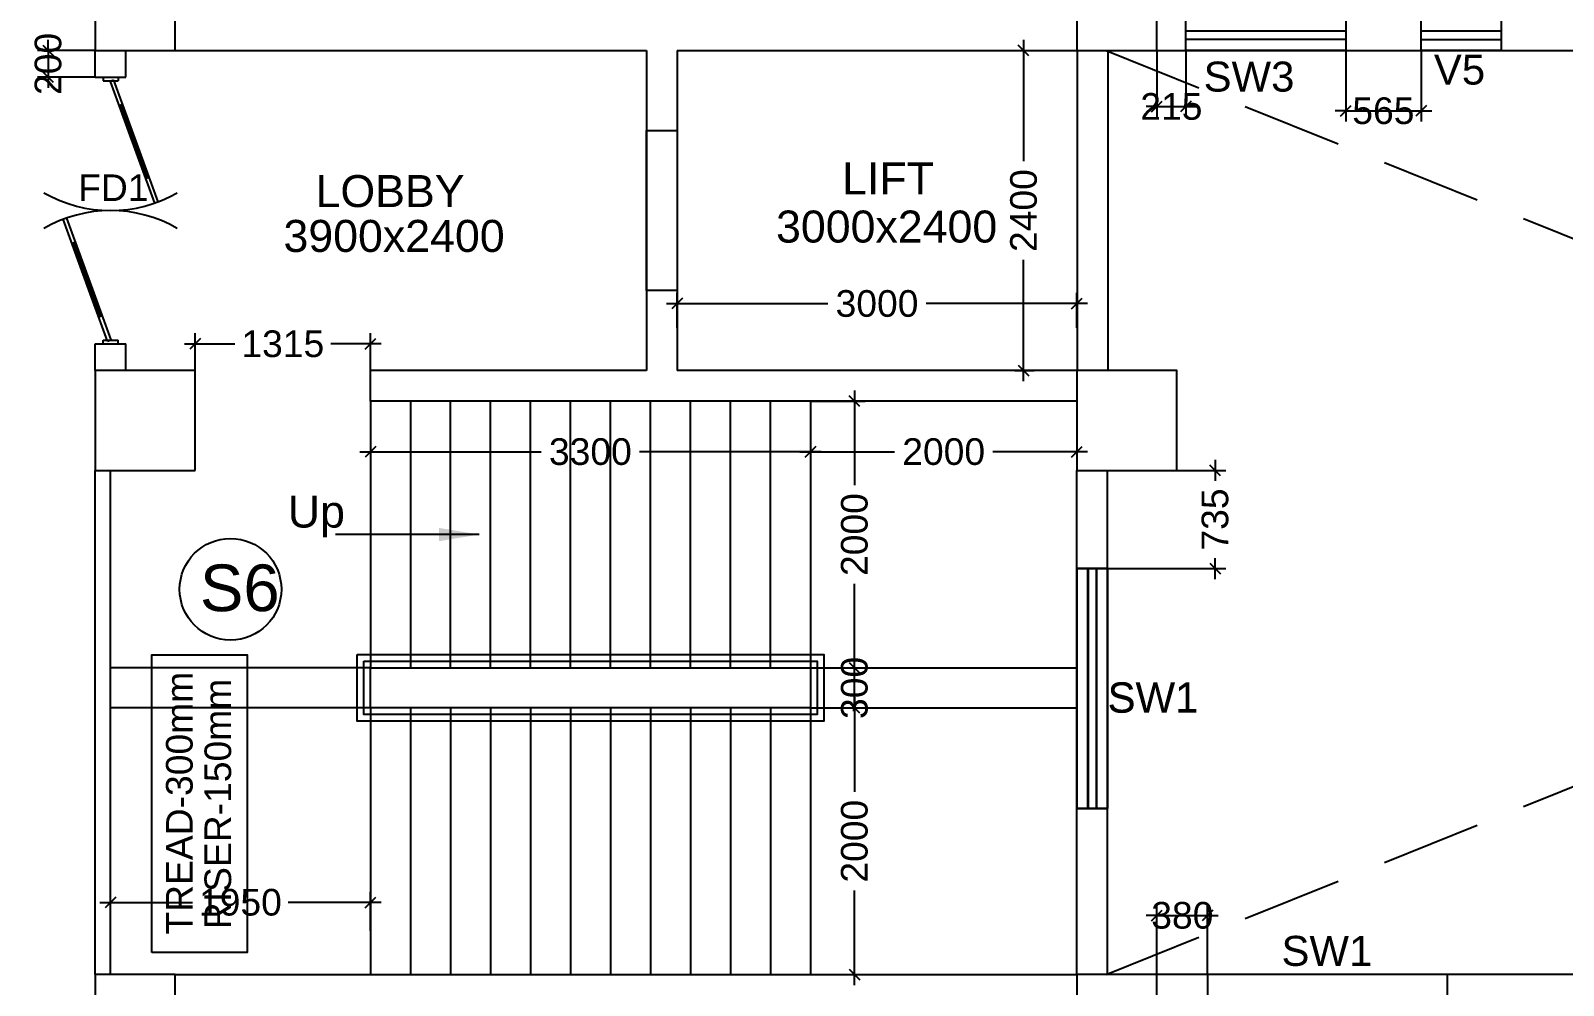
# Model space of a CAD drawing. Extents: x 7897917 to 8423973, y -6487334 to -6173396.
# Drawn here: x 7997270 to 8008766, y -6399491 to -6392330 of the extents above; entities that cross this region are included whole.
import ezdxf
from ezdxf.enums import TextEntityAlignment as Align

# ---------------------------------------------------------------- set-up
doc = ezdxf.new("R2010")
doc.units = 0
doc.header["$LTSCALE"] = 600
doc.header["$MEASUREMENT"] = 0
doc.header["$PDMODE"] = 35
doc.linetypes.add('HIDDEN2', pattern=[0.1875, 0.125, -0.0625])
doc.layers.get('0').update_dxf_attribs({"linetype": 'CONTINUOUS'})
doc.layers.get('Defpoints').update_dxf_attribs({"linetype": 'CONTINUOUS'})
for name, color, linetype in [('DOOR', 32, 'CONTINUOUS'), ('Duct', 8, 'CONTINUOUS'), ('Fire Door', 10, 'CONTINUOUS'), ('joinery', 7, 'CONTINUOUS'), ('LA-column', 3, 'CONTINUOUS'), ('Railing', 21, 'CONTINUOUS'), ('Room Dim', 1, 'CONTINUOUS'), ('Stairscase', 7, 'CONTINUOUS'), ('STEPS', 7, 'CONTINUOUS'), ('TEXT', 6, 'CONTINUOUS'), ('Walls', 7, 'CONTINUOUS'), ('WIN', 151, 'CONTINUOUS'), ('Working Dim', 5, 'CONTINUOUS')]:
    doc.layers.add(name, color=color, linetype=linetype)
doc.styles.add('ari', font='arial.ttf')
doc.styles.add('ARIAL', font='arial.ttf')
doc.dimstyles.new('int. dim', dxfattribs={"dimtxt": 450, "dimasz": 80, "dimexe": 80, "dimexo": 0, "dimgap": 70, "dimtad": 0, "dimdec": 0, "dimzin": 12, "dimdsep": 46, "dimtxsty": 'ari', "dimblk": 'OBLIQUE', "dimcen": 2, "dimdle": 80, "dimclrd": 256, "dimclre": 256, "dimclrt": 6, "dimadec": 0, "dimazin": 0, "dimtfac": 1, "dimtdec": 0, "dimtix": 1, "dimtmove": 2, "dimatfit": 3, "dimfxl": 1, "dimtolj": 1, "dimtzin": 0, "dimlwd": -1, "dimlwe": -1, "dimarcsym": 0})

# ---------------------------------------------------------------- blocks, each defined once
blk = doc.blocks.new('A$C15456D16')
at = {"layer": 'Fire Door'}
for p, q in [((979, 23), (65, 355)), ((979, 23), (65, 355)), ((979, 23), (65, 355)), ((969, -4), (56, 329)), ((969, -4), (56, 329)), ((969, -4), (56, 329)), ((248, 289), (238, 262)), ((248, 289), (238, 262)), ((248, 289), (238, 262)), ((791, 76), (243, 276)), ((791, 76), (243, 276)), ((791, 76), (243, 276)), ((-1000, 56), (-972, 56)), ((-1000, -56), (-1000, 56)), ((-1000, 56), (-972, 56)), ((-1000, -56), (-1000, 56)), ((-1000, 56), (-972, 56)), ((-1000, -56), (-1000, 56)), ((-979, -23), (-969, 4)), ((-979, -23), (-969, 4)), ((-979, -23), (-969, 4)), ((-972, -56), (-972, 56)), ((-972, -56), (-972, 56)), ((-972, -56), (-972, 56)), ((-969, 4), (-56, -329)), ((-969, 4), (-56, -329)), ((-969, 4), (-56, -329)), ((796, 89), (786, 63)), ((796, 89), (786, 63)), ((796, 89), (786, 63)), ((979, 23), (969, -4)), ((979, 23), (969, -4)), ((979, 23), (969, -4)), ((1000, 56), (972, 56)), ((972, -56), (972, 56)), ((1000, 56), (972, 56)), ((972, -56), (972, 56)), ((1000, 56), (972, 56)), ((972, -56), (972, 56)), ((1000, -56), (1000, 56)), ((1000, -56), (1000, 56)), ((1000, -56), (1000, 56)), ((-1000, -56), (-972, -56)), ((-1000, -56), (-972, -56)), ((-1000, -56), (-972, -56)), ((-979, -23), (-65, -355)), ((-979, -23), (-65, -355)), ((-979, -23), (-65, -355)), ((-796, -89), (-786, -63)), ((-796, -89), (-786, -63)), ((-796, -89), (-786, -63)), ((-791, -76), (-243, -276)), ((-791, -76), (-243, -276)), ((-791, -76), (-243, -276)), ((1000, -56), (972, -56)), ((1000, -56), (972, -56)), ((1000, -56), (972, -56)), ((-238, -262), (-248, -289)), ((-238, -262), (-248, -289)), ((-238, -262), (-248, -289))]:
    blk.add_line(p, q, dxfattribs=at)
at = {"layer": 'Fire Door', "extrusion": (0, 0, -1)}
for centre, major_axis, start_param, end_param in [((-1000, 0), (-1000, 0), 2.617886, 3.665084), ((-1000, 0), (-1000, 0), 2.617886, 3.665084), ((-1000, 0), (-1000, 0), 2.617886, 3.665084), ((1000, 0), (1000, 0), 2.618102, 3.665299), ((1000, 0), (1000, 0), 2.618102, 3.665299), ((1000, 0), (1000, 0), 2.618102, 3.665299)]:
    blk.add_ellipse(centre, major_axis=major_axis, ratio=1, start_param=start_param, end_param=end_param, dxfattribs=at)
blk = doc.blocks.new('_Oblique')
at = {"color": 0, "linetype": 'ByBlock', "lineweight": -2}
blk.add_line((-0.5, -0.5), (0.5, 0.5), dxfattribs=at)
blk = doc.blocks.new('*D807')
at = {"layer": 'Defpoints', "color": 0, "transparency": 16777216}
for p in [(8005118, -6394378), (8002118, -6394560, 2), (8005118, -6394560, 2)]:
    blk.add_point(p, dxfattribs=at)
at = {"layer": 'Working Dim', "transparency": 16777216}
for p, q in [((8002118, -6394560), (8002118, -6394298)), ((8005118, -6394560), (8005118, -6394298)), ((8002038, -6394378), (8003250, -6394378)), ((8005198, -6394378), (8003986, -6394378))]:
    blk.add_line(p, q, dxfattribs=at)
at = {"layer": 'Working Dim', "transparency": 16777216, "xscale": 80, "yscale": 80, "zscale": 80, "rotation": 180}
blk.add_blockref('_Oblique', (8002118, -6394378), dxfattribs=at)
at = {"layer": 'Working Dim', "transparency": 16777216, "xscale": 80, "yscale": 80, "zscale": 80}
blk.add_blockref('_Oblique', (8005118, -6394378), dxfattribs=at)
at = {"layer": 'Working Dim', "color": 6, "transparency": 16777216, "insert": (8003618, -6394378), "char_height": 200, "attachment_point": 5, "style": 'ari'}
blk.add_mtext('\\A1;3000', dxfattribs=at)
blk = doc.blocks.new('*D846')
at = {"layer": 'Defpoints', "color": 0, "transparency": 16777216}
for p in [(8004598, -6392480, 2), (8004718, -6392480), (8004651, -6394880, 5)]:
    blk.add_point(p, dxfattribs=at)
at = {"layer": 'Working Dim', "transparency": 16777216}
for p, q in [((8004718, -6392400), (8004718, -6393310)), ((8004598, -6392480), (8004798, -6392480)), ((8004718, -6394960), (8004718, -6394050)), ((8004651, -6394880), (8004798, -6394880))]:
    blk.add_line(p, q, dxfattribs=at)
at = {"layer": 'Working Dim', "transparency": 16777216, "xscale": 80, "yscale": 80, "zscale": 80}
for p, rotation in [((8004718, -6392480), 90), ((8004718, -6394880), 270)]:
    blk.add_blockref('_Oblique', p, dxfattribs=dict(at, rotation=rotation))
at = {"layer": 'Working Dim', "color": 6, "transparency": 16777216, "insert": (8004718, -6393680), "char_height": 200, "attachment_point": 5, "rotation": 90, "style": 'ari'}
blk.add_mtext('\\A1;2400', dxfattribs=at)
blk = doc.blocks.new('*D897')
at = {"layer": 'Defpoints', "color": 0, "transparency": 16777216}
for p in [(8003118, -6395394, 13), (8005118, -6395394, 15), (8005118, -6395489)]:
    blk.add_point(p, dxfattribs=at)
at = {"layer": 'Working Dim', "transparency": 16777216}
for p, q in [((8003118, -6395394), (8003118, -6395569)), ((8005118, -6395394), (8005118, -6395569)), ((8003038, -6395489), (8003748, -6395489)), ((8005198, -6395489), (8004488, -6395489))]:
    blk.add_line(p, q, dxfattribs=at)
at = {"layer": 'Working Dim', "transparency": 16777216, "xscale": 80, "yscale": 80, "zscale": 80, "rotation": 180}
blk.add_blockref('_Oblique', (8003118, -6395489), dxfattribs=at)
at = {"layer": 'Working Dim', "transparency": 16777216, "xscale": 80, "yscale": 80, "zscale": 80}
blk.add_blockref('_Oblique', (8005118, -6395489), dxfattribs=at)
at = {"layer": 'Working Dim', "color": 6, "transparency": 16777216, "insert": (8004118, -6395489), "char_height": 200, "attachment_point": 5, "style": 'ari'}
blk.add_mtext('\\A1;2000', dxfattribs=at)
blk = doc.blocks.new('*D898')
at = {"layer": 'Defpoints', "color": 0, "transparency": 16777216}
for p in [(7999818, -6395394, 13), (8003118, -6395394), (7999818, -6395489)]:
    blk.add_point(p, dxfattribs=at)
at = {"layer": 'Working Dim', "transparency": 16777216}
for p, q in [((7999818, -6395394), (7999818, -6395569)), ((8003118, -6395394), (8003118, -6395569)), ((7999738, -6395489), (8001100, -6395489)), ((8003198, -6395489), (8001836, -6395489))]:
    blk.add_line(p, q, dxfattribs=at)
at = {"layer": 'Working Dim', "transparency": 16777216, "xscale": 80, "yscale": 80, "zscale": 80, "rotation": 180}
blk.add_blockref('_Oblique', (7999818, -6395489), dxfattribs=at)
at = {"layer": 'Working Dim', "transparency": 16777216, "xscale": 80, "yscale": 80, "zscale": 80}
blk.add_blockref('_Oblique', (8003118, -6395489), dxfattribs=at)
at = {"layer": 'Working Dim', "color": 6, "transparency": 16777216, "insert": (8001468, -6395489), "char_height": 200, "attachment_point": 5, "style": 'ari'}
blk.add_mtext('\\A1;3300', dxfattribs=at)
blk = doc.blocks.new('*D899')
at = {"layer": 'Defpoints', "color": 0, "transparency": 16777216}
for p in [(7997869, -6398869), (7997869, -6399082, 17), (7999818, -6399082, 17)]:
    blk.add_point(p, dxfattribs=at)
at = {"layer": 'Working Dim', "transparency": 16777216}
for p, q in [((7997869, -6399082), (7997869, -6398789)), ((7999818, -6399082), (7999818, -6398789)), ((7997789, -6398869), (7998484, -6398869)), ((7999898, -6398869), (7999202, -6398869))]:
    blk.add_line(p, q, dxfattribs=at)
at = {"layer": 'Working Dim', "transparency": 16777216, "xscale": 80, "yscale": 80, "zscale": 80, "rotation": 180}
blk.add_blockref('_Oblique', (7997869, -6398869), dxfattribs=at)
at = {"layer": 'Working Dim', "transparency": 16777216, "xscale": 80, "yscale": 80, "zscale": 80}
blk.add_blockref('_Oblique', (7999818, -6398869), dxfattribs=at)
at = {"layer": 'Working Dim', "color": 6, "transparency": 16777216, "insert": (7998843, -6398869), "char_height": 200, "attachment_point": 5, "style": 'ari'}
blk.add_mtext('\\A1;1950', dxfattribs=at)
blk = doc.blocks.new('*D900')
at = {"layer": 'Defpoints', "color": 0, "transparency": 16777216}
for p in [(8003118, -6395110, 5), (8003449, -6395110), (8003118, -6397110, 13)]:
    blk.add_point(p, dxfattribs=at)
at = {"layer": 'Working Dim', "transparency": 16777216}
for p, q in [((8003118, -6395110), (8003529, -6395110)), ((8003449, -6395030), (8003449, -6395740)), ((8003449, -6397190), (8003449, -6396480)), ((8003118, -6397110), (8003529, -6397110))]:
    blk.add_line(p, q, dxfattribs=at)
at = {"layer": 'Working Dim', "transparency": 16777216, "xscale": 80, "yscale": 80, "zscale": 80}
for p, rotation in [((8003449, -6395110), 90), ((8003449, -6397110), 270)]:
    blk.add_blockref('_Oblique', p, dxfattribs=dict(at, rotation=rotation))
at = {"layer": 'Working Dim', "color": 6, "transparency": 16777216, "insert": (8003449, -6396110), "char_height": 200, "attachment_point": 5, "rotation": 90, "style": 'ari'}
blk.add_mtext('\\A1;2000', dxfattribs=at)
blk = doc.blocks.new('*D901')
at = {"layer": 'Defpoints', "color": 0, "transparency": 16777216}
for p in [(8003118, -6397410, 13), (8003118, -6399410, 17), (8003449, -6399410)]:
    blk.add_point(p, dxfattribs=at)
at = {"layer": 'Working Dim', "transparency": 16777216}
for p, q in [((8003118, -6397410), (8003529, -6397410)), ((8003449, -6397330), (8003449, -6398040)), ((8003449, -6399490), (8003449, -6398780)), ((8003118, -6399410), (8003529, -6399410))]:
    blk.add_line(p, q, dxfattribs=at)
at = {"layer": 'Working Dim', "transparency": 16777216, "xscale": 80, "yscale": 80, "zscale": 80}
for p, rotation in [((8003449, -6397410), 90), ((8003449, -6399410), 270)]:
    blk.add_blockref('_Oblique', p, dxfattribs=dict(at, rotation=rotation))
at = {"layer": 'Working Dim', "color": 6, "transparency": 16777216, "insert": (8003449, -6398410), "char_height": 200, "attachment_point": 5, "rotation": 90, "style": 'ari'}
blk.add_mtext('\\A1;2000', dxfattribs=at)
blk = doc.blocks.new('*D913')
at = {"layer": 'Defpoints', "color": 0, "transparency": 16777216}
for p in [(8003118, -6397110), (8003449, -6397110), (8003118, -6397410)]:
    blk.add_point(p, dxfattribs=at)
at = {"layer": 'Working Dim', "transparency": 16777216}
for p, q in [((8003449, -6397110), (8003449, -6397030)), ((8003118, -6397110), (8003529, -6397110)), ((8003449, -6397410), (8003449, -6397110)), ((8003118, -6397410), (8003529, -6397410)), ((8003449, -6397410), (8003449, -6397490))]:
    blk.add_line(p, q, dxfattribs=at)
at = {"layer": 'Working Dim', "transparency": 16777216, "xscale": 80, "yscale": 80, "zscale": 80}
for p, rotation in [((8003449, -6397110), 270), ((8003449, -6397410), 90)]:
    blk.add_blockref('_Oblique', p, dxfattribs=dict(at, rotation=rotation))
at = {"layer": 'Working Dim', "color": 6, "transparency": 16777216, "insert": (8003449, -6397260), "char_height": 200, "attachment_point": 5, "rotation": 90, "style": 'ari'}
blk.add_mtext('\\A1;300', dxfattribs=at)
blk = doc.blocks.new('*D1055')
at = {"layer": 'Defpoints', "color": 0, "transparency": 16777216}
for p in [(8005348, -6395630), (8005348, -6396365), (8006154, -6396365)]:
    blk.add_point(p, dxfattribs=at)
at = {"layer": 'Working Dim', "transparency": 16777216}
for p, q in [((8006154, -6395550), (8006154, -6395706)), ((8005348, -6395630), (8006234, -6395630)), ((8005348, -6396365), (8006234, -6396365)), ((8006154, -6396445), (8006154, -6396288))]:
    blk.add_line(p, q, dxfattribs=at)
at = {"layer": 'Working Dim', "transparency": 16777216, "xscale": 80, "yscale": 80, "zscale": 80}
for p, rotation in [((8006154, -6395630), 90), ((8006154, -6396365), 270)]:
    blk.add_blockref('_Oblique', p, dxfattribs=dict(at, rotation=rotation))
at = {"layer": 'Working Dim', "color": 6, "transparency": 16777216, "insert": (8006154, -6395997), "char_height": 200, "attachment_point": 5, "rotation": 90, "style": 'ari'}
blk.add_mtext('\\A1;735', dxfattribs=at)
blk = doc.blocks.new('*D1056')
at = {"layer": 'Defpoints', "color": 0, "transparency": 16777216}
for p in [(7999818, -6394680), (7998504, -6394880, 3), (7999818, -6394880, 2)]:
    blk.add_point(p, dxfattribs=at)
at = {"layer": 'Working Dim', "transparency": 16777216}
for p, q in [((7998504, -6394880), (7998504, -6394600)), ((7999818, -6394880), (7999818, -6394600)), ((7998424, -6394680), (7998801, -6394680)), ((7999898, -6394680), (7999521, -6394680))]:
    blk.add_line(p, q, dxfattribs=at)
at = {"layer": 'Working Dim', "transparency": 16777216, "xscale": 80, "yscale": 80, "zscale": 80, "rotation": 180}
blk.add_blockref('_Oblique', (7998504, -6394680), dxfattribs=at)
at = {"layer": 'Working Dim', "transparency": 16777216, "xscale": 80, "yscale": 80, "zscale": 80}
blk.add_blockref('_Oblique', (7999818, -6394680), dxfattribs=at)
at = {"layer": 'Working Dim', "color": 6, "transparency": 16777216, "insert": (7999161, -6394680), "char_height": 200, "attachment_point": 5, "style": 'ari'}
blk.add_mtext('\\A1;1315', dxfattribs=at)
blk = doc.blocks.new('*D1057')
at = {"layer": 'Defpoints', "color": 0, "transparency": 16777216}
for p in [(7997754, -6392480), (7997401, -6392680), (7997754, -6392680)]:
    blk.add_point(p, dxfattribs=at)
at = {"layer": 'Working Dim', "transparency": 16777216}
for p, q in [((7997401, -6392480), (7997401, -6392400)), ((7997754, -6392480), (7997321, -6392480)), ((7997401, -6392480), (7997401, -6392680)), ((7997754, -6392680), (7997321, -6392680)), ((7997401, -6392680), (7997401, -6392760))]:
    blk.add_line(p, q, dxfattribs=at)
at = {"layer": 'Working Dim', "transparency": 16777216, "xscale": 80, "yscale": 80, "zscale": 80}
for p, rotation in [((7997401, -6392480), 270), ((7997401, -6392680), 90)]:
    blk.add_blockref('_Oblique', p, dxfattribs=dict(at, rotation=rotation))
at = {"layer": 'Working Dim', "color": 6, "transparency": 16777216, "insert": (7997401, -6392580), "char_height": 200, "attachment_point": 5, "rotation": 90, "style": 'ari'}
blk.add_mtext('\\A1;200', dxfattribs=at)
blk = doc.blocks.new('*D1065')
at = {"layer": 'Defpoints', "color": 0, "transparency": 16777216}
for p in [(8006098, -6398967), (8005718, -6399410), (8006098, -6399410)]:
    blk.add_point(p, dxfattribs=at)
at = {"layer": 'Working Dim', "transparency": 16777216}
for p, q in [((8005718, -6399410), (8005718, -6398887)), ((8006098, -6399410), (8006098, -6398887)), ((8005718, -6398967), (8005638, -6398967)), ((8005718, -6398967), (8006098, -6398967)), ((8006098, -6398967), (8006178, -6398967))]:
    blk.add_line(p, q, dxfattribs=at)
at = {"layer": 'Working Dim', "transparency": 16777216, "xscale": 80, "yscale": 80, "zscale": 80}
blk.add_blockref('_Oblique', (8005718, -6398967), dxfattribs=at)
at = {"layer": 'Working Dim', "transparency": 16777216, "xscale": 80, "yscale": 80, "zscale": 80, "rotation": 180}
blk.add_blockref('_Oblique', (8006098, -6398967), dxfattribs=at)
at = {"layer": 'Working Dim', "color": 6, "transparency": 16777216, "insert": (8005908, -6398967), "char_height": 200, "attachment_point": 5, "style": 'ari'}
blk.add_mtext('\\A1;380', dxfattribs=at)
blk = doc.blocks.new('*D1072')
at = {"layer": 'Defpoints', "color": 0, "transparency": 16777216}
for p in [(8005718, -6392480), (8005934, -6392480), (8005934, -6392900)]:
    blk.add_point(p, dxfattribs=at)
at = {"layer": 'Working Dim', "transparency": 16777216}
for p, q in [((8005718, -6392480), (8005718, -6392980)), ((8005934, -6392480), (8005934, -6392980)), ((8005718, -6392900), (8005638, -6392900)), ((8005718, -6392900), (8005934, -6392900)), ((8005934, -6392900), (8006014, -6392900))]:
    blk.add_line(p, q, dxfattribs=at)
at = {"layer": 'Working Dim', "transparency": 16777216, "xscale": 80, "yscale": 80, "zscale": 80}
blk.add_blockref('_Oblique', (8005718, -6392900), dxfattribs=at)
at = {"layer": 'Working Dim', "transparency": 16777216, "xscale": 80, "yscale": 80, "zscale": 80, "rotation": 180}
blk.add_blockref('_Oblique', (8005934, -6392900), dxfattribs=at)
at = {"layer": 'Working Dim', "color": 6, "transparency": 16777216, "insert": (8005826, -6392900), "char_height": 200, "attachment_point": 5, "style": 'ari'}
blk.add_mtext('\\A1;215', dxfattribs=at)
blk = doc.blocks.new('*D1073')
at = {"layer": 'Defpoints', "color": 0, "transparency": 16777216}
for p in [(8007134, -6392479), (8007699, -6392479), (8007699, -6392932)]:
    blk.add_point(p, dxfattribs=at)
at = {"layer": 'Working Dim', "transparency": 16777216}
for p, q in [((8007134, -6392479), (8007134, -6393012)), ((8007699, -6392479), (8007699, -6393012)), ((8007134, -6392932), (8007054, -6392932)), ((8007134, -6392932), (8007699, -6392932)), ((8007699, -6392932), (8007779, -6392932))]:
    blk.add_line(p, q, dxfattribs=at)
at = {"layer": 'Working Dim', "transparency": 16777216, "xscale": 80, "yscale": 80, "zscale": 80}
blk.add_blockref('_Oblique', (8007134, -6392932), dxfattribs=at)
at = {"layer": 'Working Dim', "transparency": 16777216, "xscale": 80, "yscale": 80, "zscale": 80, "rotation": 180}
blk.add_blockref('_Oblique', (8007699, -6392932), dxfattribs=at)
at = {"layer": 'Working Dim', "color": 6, "transparency": 16777216, "insert": (8007416, -6392932), "char_height": 200, "attachment_point": 5, "style": 'ari'}
blk.add_mtext('\\A1;565', dxfattribs=at)

msp = doc.modelspace()

# ---------------------------------------------------------------- linework, layer by layer
at = {"color": 3}
msp.add_line((7999818.132, -6395109.552), (7999818.122, -6394879.662, 2.092), dxfattribs=at)
msp.add_circle((7998768.754, -6396520.145, -1.003), 381.426)
at = {"layer": 'DOOR', "linetype": 'Continuous'}
msp.add_lwpolyline([(8002118.132, -6393079.552), (8002118.132, -6394279.552), (8001888.132, -6394279.552), (8001888.132, -6393079.552)], close=True, dxfattribs=at)
at = {"layer": 'Duct', "color": 8, "linetype": 'HIDDEN2', "ltscale": 10}
for p, q in [((8005336.862, -6392479.813), (8022196.636, -6399265.435)), ((8005336.862, -6399409.779), (8022196.545, -6392624.194)), ((8005336.862, -6399409.779), (8022196.545, -6392624.194))]:
    msp.add_line(p, q, dxfattribs=at)
at = {"layer": 'LA-column', "color": 2}
for points, elevation in [([(7997753.872, -6392479.73), (7998353.872, -6392479.73), (7998353.872, -6391879.73), (7997753.872, -6391879.73)], 3.421), ([(8005117.872, -6392479.74), (8005717.872, -6392479.74), (8005717.872, -6391879.74), (8005117.872, -6391879.74)], 5.131), ([(7998503.872, -6395629.731), (7998503.872, -6394879.731), (7997753.872, -6394879.731), (7997753.872, -6395629.731)], 3.421), ([(8005117.872, -6395629.73), (8005867.872, -6395629.73), (8005867.872, -6394879.73), (8005117.872, -6394879.73)], 5.131), ([(7997753.872, -6400009.73), (7998353.872, -6400009.73), (7998353.872, -6399409.73), (7997753.872, -6399409.73)], 3.421), ([(8005117.872, -6400009.73), (8005717.872, -6400009.73), (8005717.872, -6399409.73), (8005117.872, -6399409.73)], 5.131)]:
    msp.add_lwpolyline(points, close=True, dxfattribs=dict(at, elevation=elevation))
at = {"layer": 'Railing', "elevation": 13.093}
for points in [[(7999717.87, -6397009.686), (8003217.873, -6397009.686), (8003217.873, -6397509.689), (7999717.87, -6397509.689)], [(7999767.871, -6397059.687), (8003167.872, -6397059.687), (8003167.872, -6397459.688), (7999767.871, -6397459.688)]]:
    msp.add_lwpolyline(points, close=True, dxfattribs=at)
at = {"layer": 'Stairscase', "color": 7}
for p, q in [((7999817.872, -6395109.688, 13.093), (7999817.872, -6397109.688, 13.093)), ((8000117.872, -6395109.688, 13.093), (8000117.872, -6397109.688, 13.093)), ((8000417.872, -6397109.688, 13.093), (8000417.872, -6395109.688, 13.093)), ((8000717.872, -6397109.688, 13.093), (8000717.872, -6395109.688, 13.093)), ((8001017.872, -6397109.688, 13.093), (8001017.872, -6395109.688, 13.093)), ((8001317.872, -6397109.688, 13.093), (8001317.872, -6395109.688, 13.093)), ((8001617.872, -6397109.688, 13.093), (8001617.872, -6395109.688, 13.093)), ((8001917.872, -6397109.688, 13.093), (8001917.872, -6395109.688, 13.093)), ((8002217.872, -6397109.688, 13.093), (8002217.872, -6395109.688, 13.093)), ((8002517.872, -6397109.688, 13.093), (8002517.872, -6395109.688, 13.093)), ((8002817.872, -6397109.688, 13.093), (8002817.872, -6395109.688, 13.093)), ((8003117.872, -6395109.688, 13.093), (8003117.872, -6397109.688, 13.093))]:
    msp.add_line(p, q, dxfattribs=at)
at = {"layer": 'Stairscase', "color": 7, "elevation": 13.093}
msp.add_lwpolyline([(7999817.872, -6397109.688), (8003117.872, -6397109.688), (8003117.872, -6397409.688), (7999817.872, -6397409.688)], close=True, dxfattribs=at)
at = {"layer": 'STEPS', "elevation": 12.089}
msp.add_lwpolyline([(7998179.169, -6399244.402), (7998179.169, -6397012.754), (7998894.75, -6397012.754), (7998894.75, -6399244.402)], close=True, dxfattribs=at)
at = {"layer": 'Walls', "linetype": 'Continuous'}
for p, q in [((7997754.132, -6392679.553), (7997754.132, -6392479.553)), ((7997984.132, -6392679.553), (7997984.132, -6392479.553)), ((7998354.133, -6392479.553), (8001888.132, -6392479.553)), ((8001888.132, -6392479.552), (8001888.132, -6394879.552)), ((8002118.132, -6392479.552), (8002118.132, -6394879.552)), ((8002118.132, -6392479.553), (8005118.133, -6392479.553)), ((8005118.132, -6392479.552), (8005118.132, -6394879.552)), ((8005348.132, -6392479.779), (8005348.132, -6394879.552)), ((8005718.133, -6392479.779), (8009942.044, -6392479.779)), ((7997754.132, -6392679.553), (7997984.132, -6392679.553)), ((7997754.132, -6394679.571), (7997984.132, -6394679.571)), ((7997984.132, -6394879.553), (7997984.132, -6394679.571)), ((8001888.132, -6394879.552), (7999818.122, -6394879.662, 2.092)), ((8005118.133, -6394879.711), (8002118.132, -6394879.552)), ((8005118.133, -6395109.7), (7999818.132, -6395109.553)), ((8005117.865, -6399409.674), (8005117.865, -6395629.756)), ((8005347.865, -6399409.767), (8005347.865, -6395629.756)), ((7998353.872, -6399409.553, 3.421), (8005117.865, -6399409.553)), ((8009942.133, -6399409.504), (8005717.872, -6399409.73, 5.131))]:
    msp.add_line(p, q, dxfattribs=at)
at = {"layer": 'Walls'}
for p, q in [((7999818.142, -6397109.688, 13.093), (7997869.132, -6397109.688, 13.093)), ((8003118.142, -6397109.688, 13.093), (8005118.142, -6397109.688, 13.093)), ((7999818.142, -6397409.688, 13.093), (7997869.132, -6397409.688, 13.093)), ((7999817.872, -6397409.688, 13.093), (7999817.872, -6399409.688, 13.093)), ((8000117.872, -6397409.688, 13.093), (8000117.872, -6399409.688, 13.093)), ((8000417.872, -6397409.688, 13.093), (8000417.872, -6399409.688, 13.093)), ((8000717.872, -6397409.688, 13.093), (8000717.872, -6399409.688, 13.093)), ((8001017.872, -6397409.688, 13.093), (8001017.872, -6399409.688, 13.093)), ((8001317.872, -6397409.688, 13.093), (8001317.872, -6399409.688, 13.093)), ((8001617.872, -6397409.688, 13.093), (8001617.872, -6399409.688, 13.093)), ((8001917.872, -6397409.688, 13.093), (8001917.872, -6399409.688, 13.093)), ((8002217.872, -6397409.688, 13.093), (8002217.872, -6399409.688, 13.093)), ((8002517.872, -6397409.688, 13.093), (8002517.872, -6399409.688, 13.093)), ((8002817.872, -6397409.688, 13.093), (8002817.872, -6399409.688, 13.093)), ((8003117.872, -6397409.688, 13.093), (8003117.872, -6399409.688, 13.093)), ((8003118.142, -6397409.688, 13.093), (8005118.142, -6397409.688, 13.093))]:
    msp.add_line(p, q, dxfattribs=at)
at = {"layer": 'Walls', "linetype": 'Continuous', "flags": 128}
for points in [[(7997754.132, -6392679.553), (7997754.132, -6392479.553)], [(7997984.132, -6392679.553), (7997984.132, -6392479.553)], [(7997754.132, -6394879.576), (7997754.132, -6394679.571)], [(7997984.132, -6394879.552), (7997984.132, -6394679.571)], [(7997754.132, -6399409.553), (7997754.132, -6395629.836)], [(7997869.132, -6399409.553), (7997869.132, -6395629.836)]]:
    msp.add_lwpolyline(points, dxfattribs=at)
at = {"layer": 'WIN', "linetype": 'Continuous'}
for points in [[(8007133.552, -6392479.498), (8005933.552, -6392479.498), (8005933.552, -6392249.498), (8007133.552, -6392249.498)], [(8007133.552, -6392396.714), (8005933.552, -6392396.714), (8005933.552, -6392332.281), (8007133.552, -6392332.281)], [(8008298.552, -6392479.437), (8007698.552, -6392479.437), (8007698.552, -6392249.437), (8008298.552, -6392249.437)], [(8008298.552, -6392398.096), (8007698.552, -6392398.096), (8007698.552, -6392330.778), (8008298.552, -6392330.778)], [(8005347.689, -6396364.799), (8005347.689, -6398164.799), (8005117.689, -6398164.799), (8005117.689, -6396364.799)], [(8005347.689, -6396364.799), (8005347.689, -6398164.799), (8005117.689, -6398164.799), (8005117.689, -6396364.799)], [(8005347.865, -6398164.572), (8005347.865, -6396364.572), (8005117.865, -6396364.572), (8005117.865, -6398164.572)], [(8005264.906, -6396364.799), (8005264.906, -6398164.799), (8005200.473, -6398164.799), (8005200.473, -6396364.799)], [(8005264.906, -6396364.799), (8005264.906, -6398164.799), (8005200.473, -6398164.799), (8005200.473, -6396364.799)], [(8005265.081, -6398164.572), (8005265.081, -6396364.572), (8005200.648, -6396364.572), (8005200.648, -6398164.572)], [(8007897.947, -6399409.597), (8006097.947, -6399409.597), (8006097.947, -6399639.597), (8007897.947, -6399639.597)]]:
    msp.add_lwpolyline(points, close=True, dxfattribs=at)

# ---------------------------------------------------------------- block references
at = {"layer": 'Fire Door', "color": 3, "lineweight": 0, "xscale": -1, "rotation": 270}
msp.add_blockref('A$C15456D16', (7997869.132, -6393679.571), dxfattribs=at)

# ---------------------------------------------------------------- texts
at = {"layer": 'Fire Door', "style": 'ARIAL'}
msp.add_text('FD1', height=200, dxfattribs=at).set_placement((7997889.819, -6393608.313), align=Align.CENTER)
at = {"layer": 'joinery', "style": 'ari'}
for s, p in [('SW3', (8006408.344, -6392787.303)), ('V5', (8007987.212, -6392734.844)), ('SW1', (8005688.005, -6397443.025)), ('SW1', (8005688.364, -6397446.393)), ('SW1', (8006992.564, -6399344.98))]:
    msp.add_text(s, height=225, dxfattribs=at).set_placement(p, align=Align.CENTER)
at = {"layer": 'Room Dim', "style": 'ARIAL'}
for s, p in [('3000x2400', (8003690.18, -6393919.677)), ('3900x2400', (7999995.588, -6393989.913, 6.284))]:
    msp.add_text(s, height=240, dxfattribs=at).set_placement(p, align=Align.CENTER)
at = {"layer": 'Stairscase', "color": 7, "linetype": 'Continuous', "style": 'ARIAL'}
msp.add_text('Up', height=240, dxfattribs=at).set_placement((7999412.706, -6396057.551, 13.093), align=Align.CENTER)
at = {"layer": 'STEPS', "color": 6, "style": 'ARIAL'}
msp.add_text('S6', height=350, dxfattribs=at).set_placement((7998838.143, -6396684.529, -1.003), align=Align.CENTER)
at = {"layer": 'TEXT', "color": 7, "style": 'ARIAL'}
for s, p in [('LIFT', (8003700.424, -6393559.155)), ('LOBBY', (7999965.535, -6393653.394, 6.284))]:
    msp.add_text(s, height=240, dxfattribs=at).set_placement(p, align=Align.CENTER)
for s, p in [('TREAD-300mm', (7998484.784, -6398124.815, 12.089)), ('RISER-150mm', (7998773.455, -6398130.349, 12.089))]:
    msp.add_text(s, height=200, rotation=90, dxfattribs=at).set_placement(p, align=Align.CENTER)

# ---------------------------------------------------------------- dimensions: what is measured, and where the dimension line sits
at = {"layer": 'Working Dim'}
for base, p1, p2, override, picture, middle in [((7997400.877, -6392679.553), (7997754.132, -6392479.553), (7997754.132, -6392679.553), {"dimtxt": 200, "dimarcsym": 1}, '*D1057', (7997400.877, -6392579.553)), ((8004718.467, -6392479.553), (8004651.069, -6394879.687, 5.113), (8004598.011, -6392479.553, 2.39), {"dimtxt": 200}, '*D846', (8004718.467, -6393679.62)), ((8003449.275, -6395109.688), (8003117.872, -6397109.688, 13.093), (8003117.875, -6395109.688, 4.638), {"dimtxt": 200}, '*D900', (8003449.275, -6396109.688)), ((8006153.982, -6396364.799), (8005347.865, -6395629.756), (8005347.865, -6396364.799), {"dimtxt": 200, "dimarcsym": 1}, '*D1055', (8006153.982, -6395997.278)), ((8003449.275, -6397109.688), (8003117.872, -6397409.688), (8003117.872, -6397109.688), {"dimtxt": 200}, '*D913', (8003449.275, -6397259.688)), ((8003449.275, -6399409.767), (8003117.872, -6397409.688, 13.093), (8003117.872, -6399409.767, 17.22), {"dimtxt": 200}, '*D901', (8003449.275, -6398409.727))]:
    dim = msp.add_linear_dim(base=base, p1=p1, p2=p2, angle=90, dimstyle='int. dim', override=override, dxfattribs=at)
    dim.commit()
    dim.dimension.update_dxf_attribs({"geometry": picture, "text_midpoint": middle})
for base, p1, p2, override, picture, middle in [((8005933.552, -6392900.487), (8005718.133, -6392479.779), (8005933.552, -6392479.779), {"dimtxt": 200, "dimarcsym": 1}, '*D1072', (8005825.843, -6392900.487)), ((8007698.552, -6392931.685), (8007133.552, -6392479.498), (8007698.552, -6392479.498), {"dimtxt": 200, "dimarcsym": 1}, '*D1073', (8007416.052, -6392931.685)), ((8005118.132, -6394377.558), (8002118.132, -6394560.405, 2.39), (8005118.132, -6394560.405, 2.39), {"dimtxt": 200}, '*D807', (8003618.132, -6394377.558)), ((7999817.872, -6395489.051), (8003117.872, -6395394.082), (7999817.872, -6395394.082, 13.093), {"dimtxt": 200}, '*D898', (8001467.872, -6395489.051)), ((8005117.872, -6395489.051), (8003117.872, -6395394.082, 13.093), (8005117.872, -6395394.082, 14.83), {"dimtxt": 200}, '*D897', (8004117.872, -6395489.051)), ((8006097.947, -6398966.698), (8005717.872, -6399409.859), (8006097.947, -6399409.597), {"dimtxt": 200, "dimarcsym": 1}, '*D1065', (8005907.909, -6398966.698))]:
    dim = msp.add_linear_dim(base=base, p1=p1, p2=p2, dimstyle='int. dim', override=override, dxfattribs=at)
    dim.commit()
    dim.dimension.update_dxf_attribs({"geometry": picture, "text_midpoint": middle})
for base, p1, p2, text, override, picture, middle in [((7999818.122, -6394680.272), (7998503.872, -6394879.731, 3.421), (7999818.122, -6394879.662, 2.092), '1315', {"dimtxt": 200, "dimarcsym": 1}, '*D1056', (7999160.997, -6394680.272)), ((7997868.872, -6398869.48), (7999817.872, -6399081.653, 16.578), (7997868.872, -6399081.631, 17.22), '1950', {"dimtxt": 200}, '*D899', (7998843.372, -6398869.48))]:
    dim = msp.add_linear_dim(base=base, p1=p1, p2=p2, text=text, dimstyle='int. dim', override=override, dxfattribs=at)
    dim.commit()
    dim.dimension.update_dxf_attribs({"geometry": picture, "text_midpoint": middle})

# ---------------------------------------------------------------- leaders
at = {"layer": 'Stairscase', "color": 7, "linetype": 'Continuous'}
msp.add_leader([(8000633.747, -6396109.688, 13.093), (7999557.273, -6396109.688, 13.093)], dimstyle='int. dim', override={"dimasz": 300, "dimgap": 70, "dimtad": 0, "dimclrd": 256}, dxfattribs=at)

doc.saveas('drawing.dxf')
